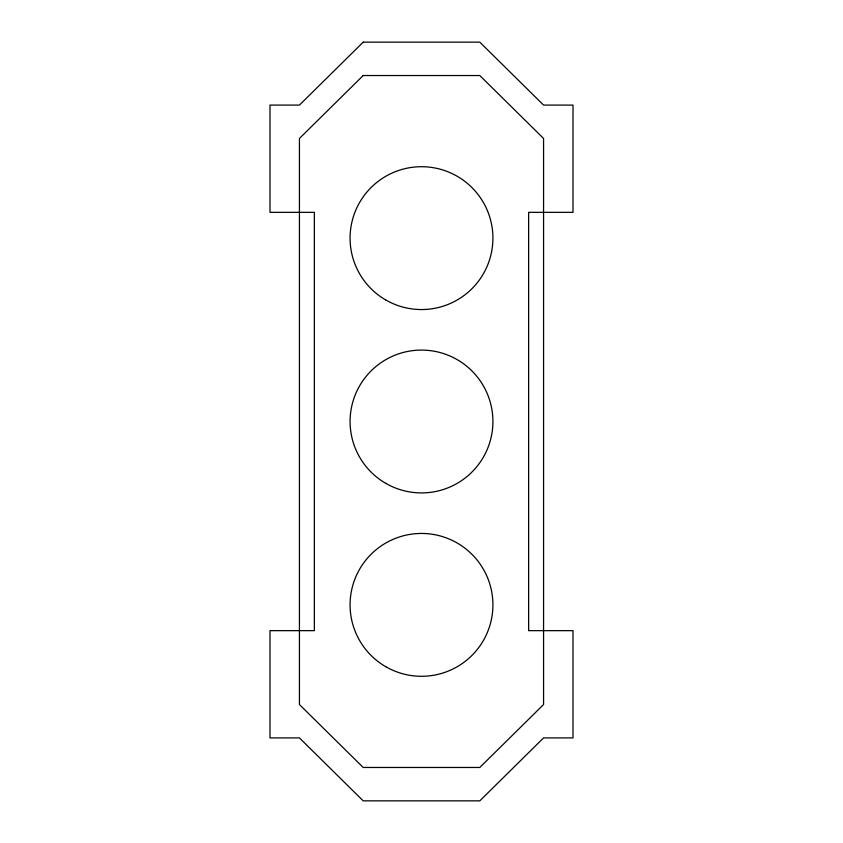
<?xml version="1.0" encoding="UTF-8"?>
<svg xmlns="http://www.w3.org/2000/svg" width="843" height="843" viewBox="0 0 843 843"><rect width="100%" height="100%" fill="white"/><g stroke="black" fill="none" stroke-linecap="round" stroke-linejoin="round"><path stroke-width="1.26" d="M363.196 42.15L299.434 105.09L270.002 105.09L270.002 212.341L314.365 212.341L314.365 630.659L270.002 630.659L270.002 737.91L299.434 737.91L363.196 800.85L479.804 800.85L543.566 737.91L572.998 737.91L572.998 630.659L528.635 630.659L528.635 212.341L572.998 212.341L572.998 105.09L543.566 105.09L479.804 42.15L363.196 42.15M363.196 75.533L299.434 138.463L299.434 704.537L363.196 767.467L479.804 767.467L543.566 704.537L543.566 138.463L479.804 75.533L363.196 75.533M385.788 666.718A71.413 71.413 0 0 0 492.913 604.874A71.413 71.413 0 0 0 385.788 543.018A71.413 71.413 0 0 0 385.788 666.718M385.788 483.345A71.413 71.413 0 0 0 492.913 421.5A71.413 71.413 0 0 0 385.788 359.655A71.413 71.413 0 0 0 385.788 483.345M385.788 299.982A71.413 71.413 0 0 0 492.913 238.126A71.413 71.413 0 0 0 385.788 176.282A71.413 71.413 0 0 0 385.788 299.982"/></g></svg>
